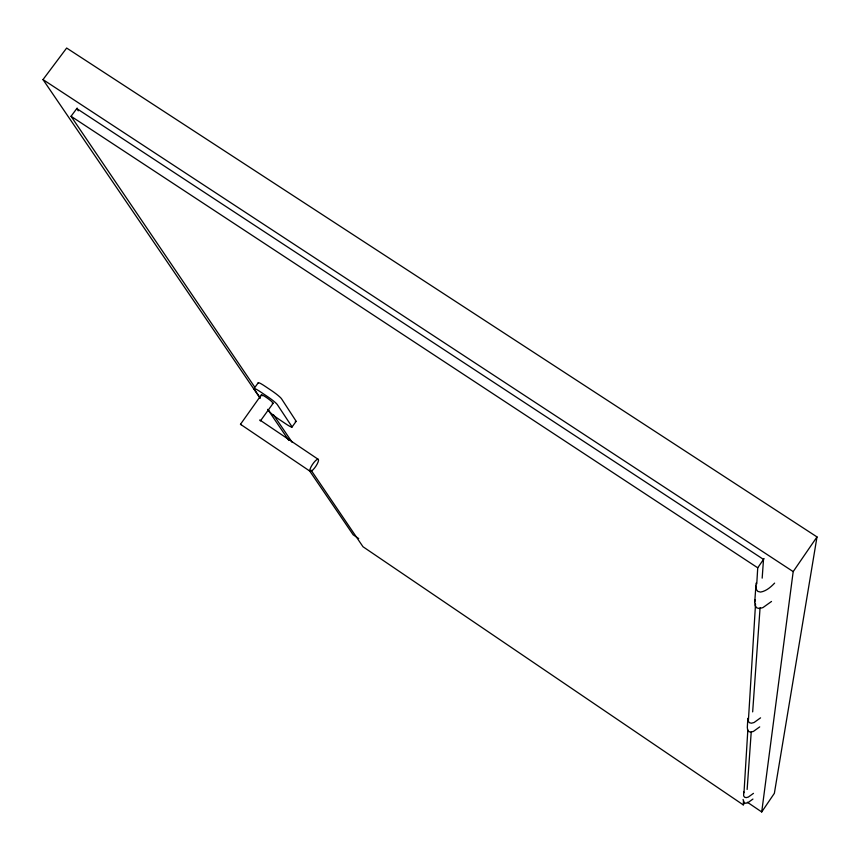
<?xml version="1.0" encoding="UTF-8"?>
<svg xmlns="http://www.w3.org/2000/svg" width="860" height="860" viewBox="0 0 860 860"><rect width="100%" height="100%" fill="white"/><g stroke="black" fill="none" stroke-linecap="round" stroke-linejoin="round"><path stroke-width="1.29" d="M771.506 601.462L762.917 607.611L759.423 608.525L756.779 607.88L755.177 605.72L754.725 602.193L756.091 583.144M311.073 470.194L362.995 546.745L743.255 804.885L743.491 800.864M743.986 792.834L747.834 729.871M748.404 720.497L755.532 603.967M756.757 583.875L757.735 567.804L764.099 558.57M747.136 789.458L751.231 731.946M752.661 711.886L760.089 607.568M762.175 578.146L763.508 559.419L76.787 108.586L78.271 110.822M747.383 802.24L761.713 811.958L793.189 571.61L817 536.919L66.65 48.042L43 79.582L260.118 398.244M743.674 791.856L743.653 795.887L744.609 797.22L746.2 797.618L748.308 797.08L753.467 793.361M754.725 602.193L755.091 599.871M817 536.919L774.365 793.328L761.713 811.958M743.255 804.885L744.556 802.961M292.024 427.033L296.087 421.389M273.147 403.297L260.419 420.916L259.709 419.981M254.012 388.602L258.226 382.786M261.365 394.88L240.488 424.292L309.976 471.205M254.635 386.978L71.047 116.272L77.174 108.059M774.624 583.112C770.754 587.122 766.228 591.11 760.573 592.078L757.832 591.411L756.176 589.186L755.714 585.542M752.93 799.069L747.867 802.713L745.803 803.251L744.255 802.853L743.051 799.445M760.562 717.842L754.059 722.518L751.404 723.206L749.404 722.701L748.189 721.045L747.845 718.347L747.318 727.377L747.641 730L748.823 731.624L750.78 732.107L753.371 731.441L759.713 726.883M240.488 424.292L241.198 424.679M43 79.582L793.189 571.61M71.047 116.272L757.735 567.804M260.408 420.379L318.383 459.444A7.256 1.903 -55.9 0 1 313.083 469.7A7.256 1.903 -55.9 0 1 311.062 466.829A7.256 1.903 -55.9 0 1 318.383 459.444M358.706 538.564L353.17 534.812L309.288 470.409M260.107 397.761L254.205 389.096A10.137 1.139 35.9 0 1 260.473 391.859L267.503 396.578A10.137 1.139 35.8 0 1 277.329 404.619L291.873 426.571A10.019 1.097 35.8 0 1 285.552 423.7L278.081 418.68A8.697 0.946 35.8 0 1 269.696 411.843L268.223 409.672M267.686 409.349L288.863 440.438M273.448 414.713L292.26 442.459M258.419 383.291A10.137 1.172 35.9 0 1 264.697 386.022L271.738 390.741A10.137 1.172 35.9 0 1 281.542 398.793L295.937 420.927A10.008 1.118 35.8 0 1 295.281 421.346M262.053 395.869A7.245 0.817 35.8 0 1 263.633 395.729A7.245 0.817 35.8 0 1 271.223 401.147A7.245 0.817 35.8 0 1 272.244 403.157"/></g></svg>
